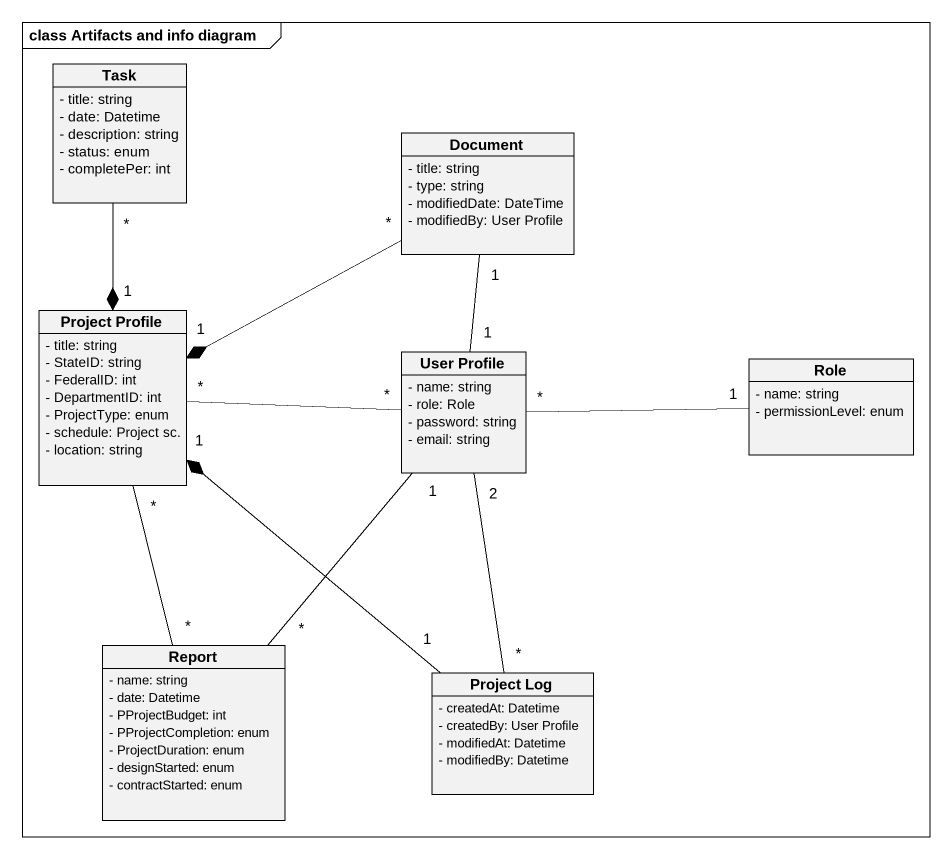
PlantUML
@startuml
mainframe class Artifacts and info diagram
hide circle
hide empty members
skinparam classAttributeIconSize 0
class Task {
  - title: string
  - date: Datetime
  - description: string
  - status: enum
  - completePer: int
}
class Document {
  - title: string
  - type: string
  - modifiedDate: DateTime
  - modifiedBy: User Profile
}
class "Project Profile" as Project_Profile {
  - title: string
  - StateID: string
  - FederalID: int
  - DepartmentID: int
  - ProjectType: enum
  - schedule: Project sc.
  - location: string
}
class "User Profile" as User_Profile {
  - name: string
  - role: Role
  - password: string
  - email: string
}
class Role {
  - name: string
  - permissionLevel: enum
}
class Report {
  - name: string
  - date: Datetime
  - PProjectBudget: int
  - PProjectCompletion: enum
  - ProjectDuration: enum
  - designStarted: enum
  - contractStarted: enum
}
class "Project Log" as Project_Log {
  - createdAt: Datetime
  - createdBy: User Profile
  - modifiedAt: Datetime
  - modifiedBy: Datetime
}
Task "*" --* "1" Project_Profile
Document "*" -left-* "1" Project_Profile
Document "1" -- "1" User_Profile
Project_Profile "*" -right- "*" User_Profile
Project_Profile "*" -- "*" Report
User_Profile "*" -right- "1" Role
User_Profile "2" -- "*" Project_Log
Report "*" -up- "1" User_Profile
Project_Log "1" -up-* "1" Project_Profile
@enduml
